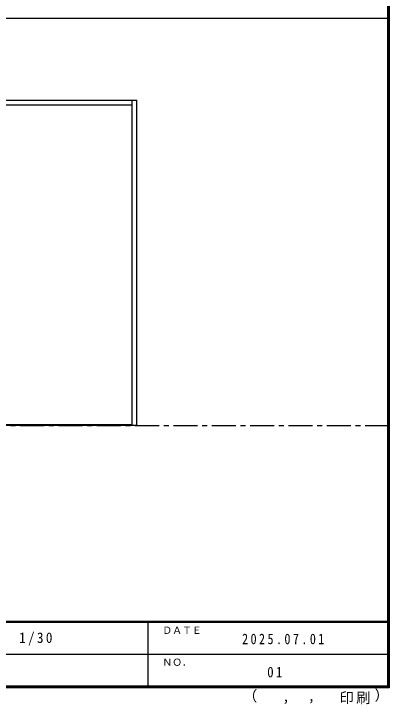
# Model space of a CAD drawing. Units: millimetres, scale not verified. Extents: x -6000 to 5700, y -4307 to 4260.
# Drawn here: x 3350 to 5700, y -4307 to 12 of the extents above; entities that cross this region are included whole.
import ezdxf
from ezdxf.enums import TextEntityAlignment as Align

# ---------------------------------------------------------------- set-up
doc = ezdxf.new("R2010")
doc.units = ezdxf.units.MM
doc.header["$LTSCALE"] = 30
doc.linetypes.add('CHAIN1', pattern=[8, 5, -1, 1, -1])
for name, color, linetype in [('0-1_通り芯', 7, 'CHAIN1'), ('0-4_枠', 3, 'Continuous'), ('F-1_枠', 6, 'Continuous'), ('F-A_文字', 7, 'Continuous')]:
    doc.layers.add(name, color=color, linetype=linetype)
doc.styles.add('ＭＳ ゴシック', font='')
doc.styles.get('ＭＳ ゴシック').set_extended_font_data('MS Gothic')

msp = doc.modelspace()

# ---------------------------------------------------------------- linework, layer by layer
at = {"layer": '0-1_通り芯'}
msp.add_line((-5490, -2562.5), (5690, -2562.5), dxfattribs=at)
at = {"layer": '0-4_枠'}
for p, q in [((1693.85, -527.5), (4120.85, -527.5)), ((1723.85, -557.5), (4090.85, -557.5)), ((4090.85, -2562.5), (4090.85, -527.5)), ((4120.85, -2562.5), (4120.85, -527.5)), ((4090.85, -2559.5), (1723.85, -2559.5)), ((4090.85, -2562.5), (1723.85, -2562.5)), ((4120.85, -2562.5), (4090.85, -2562.5))]:
    msp.add_line(p, q, dxfattribs=at)
at = {"layer": 'F-1_枠'}
for p, q in [((5690, 4175), (5690, -4205)), ((5695, 4175), (5695, -4205)), ((5700, 4175), (5700, -4205)), ((-6000, -15.5), (5700, -15.5)), ((5700, -3790), (-6000, -3790)), ((5700, -3795), (-6000, -3795)), ((4190, -3795), (4190, -4195)), ((-150, -3995), (5690, -3995.01)), ((5700, -4195), (-6000, -4195)), ((5700, -4200), (-6000, -4200)), ((5700, -4205), (-6000, -4205))]:
    msp.add_line(p, q, dxfattribs=at)

# ---------------------------------------------------------------- texts
at = {"layer": 'F-A_文字', "style": 'ＭＳ ゴシック'}
for s, height, p in [('ＤＡＴＥ', 43.99, (4280, -3880)), ('ＮＯ．', 43.99, (4280, -4080)), ('（', 65.98, (4784.03, -4308.31)), ('）', 65.98, (5608.4, -4304.13)), (',', 65.98, (5190.2, -4305.53)), (',', 65.98, (5031.28, -4308.31))]:
    msp.add_text(s, height=height, dxfattribs=at).set_placement(p, align=Align.BOTTOM_LEFT)
at = {"layer": 'F-A_文字', "char_height": 65.98, "attachment_point": 7, "style": 'ＭＳ ゴシック'}
for s, insert in [('\\T1.38;\\W0.9;1/30', (3383.75, -3940)), ('\\T1.39;\\W0.85;2025.07.01', (4778.75, -3932.5)), ('\\T1.36;\\W0.9;01', (4936.25, -4140)), ('\\T1.17;印刷', (5388.15, -4306.92))]:
    msp.add_mtext(s, dxfattribs=dict(at, insert=insert))

doc.saveas('drawing.dxf')
